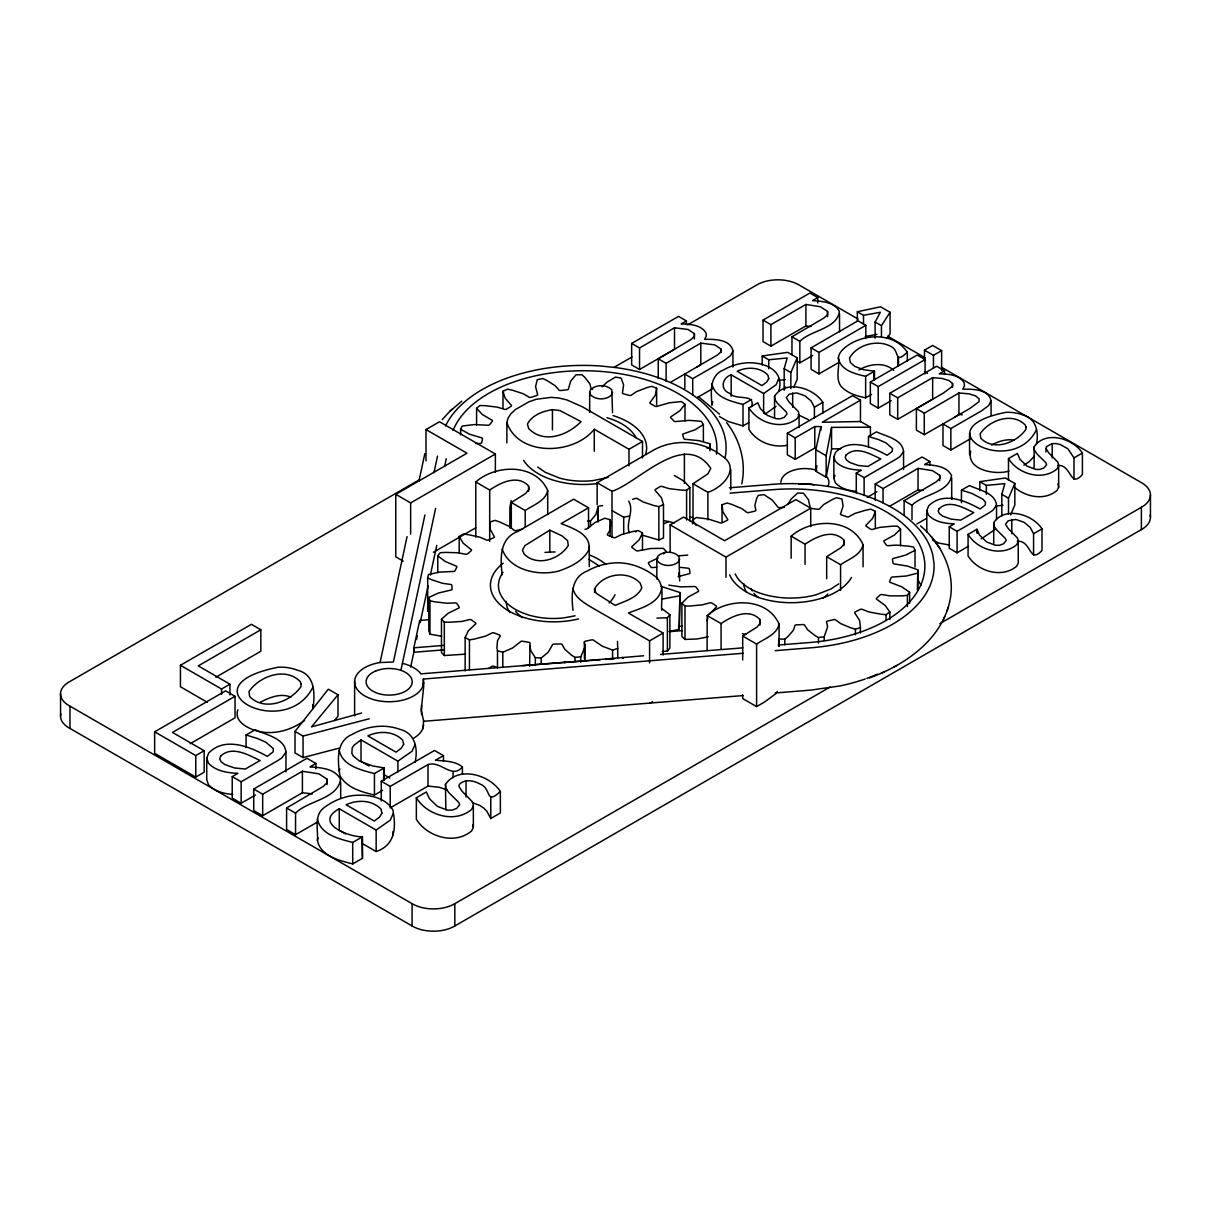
<?xml version="1.0" encoding="UTF-8"?>
<svg xmlns="http://www.w3.org/2000/svg" width="1211" height="1211" viewBox="0 0 1211 1211"><rect width="100%" height="100%" fill="white"/><g stroke="black" fill="none" stroke-linecap="round" stroke-linejoin="round"><path stroke-width="1.5" d="M567.671 661.993L563.978 662.523L643.586 655.772M617.489 641.391L617.731 648.445L612.584 650.08L602.367 646.22L593.89 640.468A1.816 1.044 0 0 0 591.528 639.908L585.624 641.149A1.816 1.044 0 0 0 584.429 642.451L585.019 646.886L580.765 656.756L580.765 662.311M674.512 327.787L674.512 349.283L639.544 369.476L631.658 364.935L631.658 343.424L639.544 347.981L674.512 327.787L687.984 329.483L694.403 333.646L694.312 336.461L691.057 339.549L658.254 358.774L658.254 378.483M658.254 358.774L666.126 363.33L700.806 343.122L714.687 344.878L720.984 348.995L720.893 351.811L717.654 354.899L671 382.025M932.652 377.65L932.652 399.146L897.684 419.339L889.797 414.798L889.797 393.287L897.684 397.844L932.652 377.65L942.173 378.453L949.136 380.632L952.542 383.509L952.452 386.324L943.475 393L916.394 408.637L916.394 430.147L924.265 434.688L970.072 408.349L979.033 401.674L979.124 398.858L975.733 395.982L969.012 393.832L958.945 392.985L924.265 413.193L916.394 408.637M529.631 666.126L530.009 643.525A1.816 1.044 0 0 0 528.662 642.269L522.622 641.255A1.816 1.044 0 0 0 520.321 641.906L512.556 647.991L502.807 652.245L497.479 650.807L496.934 647.809L497.524 640.634L499.976 636.426A1.816 1.044 0 0 0 499.371 634.988L494.164 632.959A1.816 1.044 0 0 0 491.636 633.171L485.778 636.047L474.47 639.045L469.444 639.862L465.145 637.546L468.354 630.734L475.212 624.316A1.816 1.044 0 0 0 475.408 622.832L471.548 619.971A1.816 1.044 0 0 0 469.02 619.729L461.906 621.425L449.553 622.242L444.331 622.136L441.485 619.169L448.191 613.266L458.152 608.376A1.816 1.044 0 0 0 459.12 607.014L456.971 603.608A1.816 1.044 0 0 0 454.715 602.911L447.041 603.26L434.84 601.837L429.95 600.807L428.83 597.462L438.352 593.057L450.447 590.181A1.816 1.044 0 0 0 452.097 589.046L451.885 585.428A1.816 1.044 0 0 0 450.098 584.368L442.62 583.324L431.782 579.797L427.68 577.935L428.391 574.574L439.82 572.076L452.869 571.486A1.816 1.044 0 0 0 455.033 570.714L456.774 567.232A1.816 1.044 0 0 0 455.654 565.9L445.133 561.42L437.761 555.788L440.244 552.716L445.436 552.398L457.864 552.746L465.16 554.154A1.816 1.044 0 0 0 467.643 553.805L471.155 550.793A1.816 1.044 0 0 0 470.791 549.34L463.207 543.194L459.196 536.534L463.207 534.051L468.309 534.672L479.95 537.215L486.141 539.864A1.816 1.044 0 0 0 488.684 539.97L493.634 537.745A1.816 1.044 0 0 0 494.073 536.291L490.137 529.086L489.895 522.032L495.042 520.382L499.568 521.896L509.271 526.391L513.736 530.009A1.816 1.044 0 0 0 516.098 530.569L522.002 529.328A1.816 1.044 0 0 0 522.804 529.04M602.594 505.638L599.506 505.986A1.816 1.044 0 0 0 597.977 507.167L595.812 514.614L590.484 520.957L590.484 526.528M602.094 386.778L606.999 382.192L615.46 377.105L621.107 378.044L623.604 384.947L622.545 392.47A1.816 1.044 0 0 0 623.529 393.832L629.22 395.376A1.816 1.044 0 0 0 631.673 394.937L636.668 391.562L647.037 387.581L651.76 386.324L656.634 388.216L655.318 395.225L650.277 402.203A1.816 1.044 0 0 0 650.489 403.672L655.075 406.154A1.816 1.044 0 0 0 657.634 406.169L669.35 402.794L681.369 401.552L684.987 404.232L684.987 420.928M413.799 738.089A34.574 19.966 0 0 0 422.624 729.113L423.699 721.075L421.171 710.433L423.699 686.592L423.366 679.038L743.236 653.259M917.378 589.908L917.817 569.836L907.463 566.082L894.868 564.054A1.816 1.044 0 0 1 893.007 563.039L892.477 559.421A1.816 1.044 0 0 1 894.036 558.256L905.873 555.032L915.016 550.354L913.624 547.069L908.644 546.161L896.337 545.086L888.707 545.646A1.816 1.044 0 0 1 886.376 545.026L883.954 541.68A1.816 1.044 0 0 1 884.802 540.288L894.339 535.126L900.53 529.04L897.442 526.149L892.219 526.195L879.943 527.36L872.98 529.268A1.816 1.044 0 0 1 870.452 529.086L866.349 526.331A1.816 1.044 0 0 1 866.41 524.863L872.722 518.247L875.341 511.36L870.86 509.165L865.91 510.134L854.875 513.434L849.259 516.476A1.816 1.044 0 0 1 846.761 516.764L841.388 514.872A1.816 1.044 0 0 1 840.661 513.464L843.113 506.047L841.933 499.023L836.483 497.736L832.305 499.537L823.571 504.654L819.862 508.544A1.816 1.044 0 0 1 817.622 509.271L811.506 508.438A1.816 1.044 0 0 1 810.068 507.212L808.433 499.719L803.544 493.255L797.686 493.013L791.192 498.977L788.028 504.048M741.737 483.976C746.476 462.481 740.042 439.76 726.615 422.624M424.91 514.963L393.408 662.008L379.951 662.553A34.574 19.966 0 0 0 364.92 696.022A34.574 19.966 0 0 0 422.624 686.804L423.699 682.504M573.015 610.329C571.259 595.585 570.79 577.314 587.29 571.002C596.236 565.915 606.348 563.115 616.626 562.812C629.992 562.6 643.056 567.459 653.743 575.331C665.762 582.991 660.873 598.552 661.69 610.268M597.129 504.775L597.129 482.72L650.882 451.688C672.695 437.928 701.865 439.956 721.968 455.957C741.147 468.006 722.861 487.624 707.875 492.332L693.01 483.749L693.01 522.35M423.35 684.76L423.366 679.038M661.69 588.213C659.359 603.668 640.695 608.119 628.388 613.023L663.098 633.065L663.098 655.121M814.791 426.544L814.791 448.04L795.218 459.347L787.332 454.806L787.332 433.311L795.218 437.852L814.791 426.544L820.922 426.59L815.805 449.75L815.805 471.246L826.159 477.225L826.159 455.73L831.563 427.377L870.406 427.18L870.406 436.142M826.159 477.225L831.563 448.872L831.563 427.377M502.187 574.801C500.234 558.438 499.386 538.229 517.869 531.417L573.666 499.204L588.531 507.787L588.531 528.011M380.178 662.114L407.063 536.64M418.915 481.282L424.849 453.595M433.977 472.684L437.519 456.138M400.902 670.349L435.612 508.363M444.679 466.084L446.269 458.666M443.544 649.868L413.844 652.26L413.844 647.809L419.702 620.456L429.072 619.699M410.696 666.989L414.298 650.156M416.584 639.499L417.371 635.851M420.202 622.59L428.089 585.821M430.374 575.104L436.747 545.389M669.471 631.476L679.22 629.296L679.946 592.542L661.312 586.427M679.22 629.296L679.946 592.542M869.513 677.903C905.919 664.824 943.641 638.364 950.484 597.629C954.873 570.381 940.902 543.179 920.436 525.846M588.531 507.787L561.177 523.591C572.182 528.026 593.299 534.868 588.319 550.96C581.946 561.541 569.957 567.232 558.649 571.062C538.834 576.315 509.392 570.381 502.187 549.067M393.348 813.292L390.275 820.135L376.152 830.05L339.262 808.751C313.165 822.935 348.344 837.089 362.467 836.786L362.467 858.296L352.704 863.927C339.383 860.476 320.431 856.132 317.433 840.464C318.266 829.263 313.482 814.322 325.002 806.995C332.707 801.304 341.699 797.428 351.145 795.809C365.752 793.765 384.689 796.217 392.894 809.977C396.3 827.779 395.18 845.096 376.152 851.545L361.711 843.219M317.433 840.464L318.024 837.755M382.585 790.344L374.441 795.037C361.68 791.933 346.694 787.983 339.913 775.615C337.672 760.871 335.583 740.996 352.522 734.26C366.661 726.116 384.371 723.633 399.842 729.34C415.146 732.973 418.219 748.655 415.101 762.324M339.186 771.574L339.776 768.864M712.749 401.689L711.962 405.261C711.084 392.455 708.95 375.592 723.709 369.839C731.096 365.631 739.421 363.149 747.929 362.785C764.852 362.256 784.985 370.384 778.779 391.32M422.624 729.113L423.699 724.98M815.805 471.246L816.986 465.902M871.542 394.392L865.638 397.798C856.586 395.997 847.049 393.151 840.752 385.961C835.151 377.817 840.01 366.948 838.345 357.866C838.784 353.415 841.993 350.055 845.263 347.315C862.974 333.297 893.779 331.769 907.327 352.234L907.327 361.181M415.101 744.402L412.028 751.244L397.889 761.159L361.014 739.86L353.975 745.28L352.159 748.004L351.886 753.484L353.355 756.103L359.485 761.053L372.776 765.973L384.22 767.91L384.22 780.444M778.779 378.786L776.069 384.795L763.626 393.53L731.172 374.789C721.923 377.741 719.743 389.836 729.839 393.424C735.894 400.826 755.679 392.939 751.592 406.624M506.864 442.923L506.864 422.7L507.999 418.219L510.83 413.859L515.326 409.621L528.798 401.855L536.201 399.282L551.247 397.359L558.922 398.041L566.703 399.857L582.582 406.896L642.496 441.485L642.496 458.03M511.163 500.552L509.846 507.56L509.846 527.966M475.787 537.109L475.787 481.978C496.01 464.025 535.837 463.435 547.705 490.531C545.48 501.082 533.218 504.972 525.211 510.512L511.314 502.489L511.314 528.208M707.088 650.534L707.179 615.551C727.387 597.613 767.214 597.023 779.097 624.104C776.856 634.67 764.595 638.56 756.603 644.085L742.691 636.063L742.691 659.965M791.146 558.226L791.146 536.17C811.37 518.232 851.197 517.642 863.065 544.723C860.839 555.274 848.563 559.164 840.57 564.704L826.674 556.682L826.674 578.737M785.182 386.627L784.183 390.184L784.183 368.689L787.165 358.002L768.713 359.743L762.203 355.989L762.203 364.95M1001.83 515.841L1001.83 494.345L1004.812 483.658L986.36 485.414L979.85 481.66L979.85 490.606M707.088 620.849L707.92 617.867M312.953 687.106C284.933 742.994 180.197 686.501 278.394 667.185A30.003 17.317 0 0 1 297.497 670.228C315.299 674.527 315.072 693.918 312.953 708.602L312.665 704.726M1036.434 429.844C1011.775 479.011 919.618 429.315 1006.023 412.315A26.4 15.243 0 0 1 1022.841 414.979C1036.222 418.31 1038.977 432.221 1036.434 444.18M237.856 709.737C233.526 721.892 248.906 728.977 258.397 731.383C274.488 735.016 291.488 730.051 304.582 720.454M1008.96 471.109C995.351 475.272 965.969 470.171 970.738 451.158M315.904 768.849L315.904 763.475L310.001 766.881C320.703 767.683 334.917 768.41 340.503 779.309C337.93 799.093 307.337 800.698 295.56 813.187L286.598 808.009L286.598 829.505L295.56 834.682L317.554 821.981M817.758 302.977L817.758 297.603L812.551 300.616C821.966 301.312 834.485 301.963 839.39 311.56C837.134 328.953 810.204 330.361 799.85 341.366L791.964 336.809L791.964 354.717M929.912 465.115L929.912 461.527L924.704 464.54C934.135 465.236 946.639 465.887 951.543 475.484C949.288 492.877 922.358 494.3 912.004 505.29L904.117 500.733L904.117 515.069M629.236 532.795C625.663 522.516 634.186 511.193 628.978 501.642A1.816 1.044 0 0 1 628.797 501.112M589.666 412.436L589.666 392.213L590.544 389.715C596.084 384.326 606.363 384.235 611.797 389.821L612.524 412.633M656.831 579.025L656.831 558.801L657.709 556.303C663.234 550.914 673.513 550.823 678.947 556.409L679.674 581.068M1045.865 451.945L1046.486 446.617L1052.223 443.635L1056.28 443.604L1060.503 444.619L1067.92 448.827L1073.99 457.894L1082.407 453.02C1072.916 438.291 1045.29 430.117 1034.118 446.814L1034.118 468.309M585.004 529.207A1.816 1.044 0 0 0 587.29 528.556L595.07 522.486L604.819 518.232L610.132 519.67L610.677 522.668L610.102 529.843L607.65 534.051A1.816 1.044 0 0 0 608.255 535.489L613.462 537.517A1.816 1.044 0 0 0 615.99 537.306L621.848 534.429L633.156 531.432L638.182 530.615L642.481 532.931L639.272 539.728L632.414 546.161A1.816 1.044 0 0 0 632.218 547.644L636.078 550.49A1.816 1.044 0 0 0 638.606 550.748L651.079 548.477L663.295 548.341L666.141 551.308L663.522 553.911M612.524 392.425L611.555 394.953C606.045 400.296 595.857 400.175 590.438 394.741L589.666 392.213M679.674 558.998L678.705 561.526C673.21 566.884 663.022 566.763 657.603 561.329L656.831 558.801M232.709 794.461C223.884 793.75 214.665 791.358 208.443 784.667L206.733 779.657L206.733 758.162L208.716 753.06C224.898 736.227 250.268 746.778 267.253 756.391L273.096 751.925L273.398 748.67L265.92 742.252L257.701 738.589L246.09 734.986L246.09 747.535M856.692 491.378C848.926 490.773 840.812 488.654 835.348 482.765L833.834 478.36L833.834 456.865L835.575 452.369C849.819 437.565 872.147 446.844 887.088 455.306L892.235 451.385L892.507 448.509L885.922 442.863L878.686 439.638L868.469 436.475L868.469 447.222M833.834 478.36L835 475.363M926.809 532.038L926.809 510.542L928.549 506.047C942.794 491.242 965.122 500.521 980.062 508.983L985.209 505.063L985.482 502.187L983.06 499.31L971.661 493.316L961.443 490.152L961.443 502.686M943.218 620.183L944.671 616.611M946.957 610.874L948.44 607.211M790.844 388.655L790.844 372.534L797.186 357.835L787.665 352.34L762.203 355.989M793.659 387.505L797.186 379.331L797.186 357.835M1008.506 514.312L1008.506 498.19L1014.833 483.492L1005.312 477.997L979.85 481.66M1010.61 514.796L1014.833 504.987L1014.833 483.492M246.09 734.986L255.203 729.733C265.784 734.82 284.721 738.089 285.963 752.167L281.815 757.874L277.546 760.75L241.14 781.761L232.224 776.614L232.224 798.11L241.14 803.256L255.385 795.037M868.469 436.475L876.492 431.858C885.801 436.323 902.452 439.199 903.557 451.582L899.909 456.608L896.155 459.136L864.109 477.634L856.268 473.107L856.268 492.816M961.443 490.152L969.451 485.535C978.776 490.001 995.427 492.877 996.532 505.259L992.884 510.285L989.13 512.813L957.084 531.311L949.242 526.785L949.242 548.28L957.084 552.806L968.3 546.343M460.634 434.855L460.634 429.284L462.254 426.03L474.212 424.592L487.261 425.197A1.816 1.044 0 0 0 489.622 424.622L492.271 421.337A1.816 1.044 0 0 0 491.515 419.929L482.356 414.54L476.589 408.334L479.889 405.518L485.096 405.67L497.282 407.123L504.094 409.182A1.816 1.044 0 0 0 506.652 409.061L510.936 406.412A1.816 1.044 0 0 0 510.981 404.943L505.138 398.177L502.989 391.244L507.621 389.155L512.495 390.23L523.303 393.787L528.692 396.966A1.816 1.044 0 0 0 531.175 397.299L536.67 395.543A1.816 1.044 0 0 0 537.502 394.15L535.565 386.672L537.245 379.694L542.77 378.528L546.827 380.436L555.198 385.734L558.619 389.715A1.816 1.044 0 0 0 560.814 390.487L566.975 389.806A1.816 1.044 0 0 0 568.504 388.61L570.669 381.162L575.997 374.82L581.87 374.714L584.716 377.226L589.833 383.781L590.968 388.171A1.816 1.044 0 0 0 592.633 389.291M500.355 791.479C485.066 805.754 491.833 788.225 479.995 784.032C473.864 780.565 465.085 778.718 459.529 784.213L458.818 786.181L461.936 791.101L472.593 802.045L473.35 805.89L471.533 809.508C454.852 823.677 427.211 815.472 416.342 797.777L426.393 791.979L429.39 798.67L437.443 806.39L447.404 810.114L452.142 810.144L456.608 808.433L459.68 804.649L458.757 802.393L448.887 792.69L445.86 788.361L445.481 784.425C458.167 765.458 489.547 774.737 500.355 791.479L500.355 812.975L490.773 818.515L486.928 811.34L483.885 808.221L479.995 805.527L472.26 802.666M473.35 805.89L473.35 827.385L471.533 831.018C454.852 845.172 427.211 836.968 416.342 819.287L416.342 797.777M822.844 402.34L814.413 407.199L811.037 400.902L804.937 395.77L796.717 392.924L789.088 394.226L786.302 397.677L789.042 401.991L798.412 411.634L799.093 415.01L797.489 418.204C782.806 430.662 758.48 423.441 748.913 407.88L757.768 402.779L760.402 408.652L767.486 415.464L776.251 418.734L780.429 418.764L784.35 417.25L787.059 413.92L786.242 411.937L777.553 403.399L774.904 399.585L774.556 396.133C785.727 379.437 813.353 387.596 822.844 402.34L822.844 413.087M1042.005 528.874L1033.573 533.733L1030.198 527.421L1024.097 522.304L1015.878 519.443L1008.248 520.76L1005.463 524.212L1008.203 528.526L1017.573 538.168L1018.254 541.544L1016.65 544.738C1001.966 557.196 977.64 549.976 968.073 534.414L976.929 529.298L979.563 535.186L986.647 541.983L995.412 545.253L999.59 545.298L1003.51 543.784L1006.22 540.454L1005.402 538.471L996.714 529.934L994.064 526.119L993.716 522.652C1004.888 505.971 1032.499 514.13 1042.005 528.874L1042.005 550.369C1029.138 564.826 1031.439 539.924 1017.285 541.287M1045.865 448.358L1048.605 452.687L1057.975 462.314L1058.656 465.705L1057.052 468.899C1042.368 481.357 1018.042 474.137 1008.475 458.575L1017.331 453.459L1019.965 459.347L1027.064 466.144L1035.829 469.414L1039.992 469.459L1043.912 467.946L1046.622 464.615L1045.804 462.632L1037.116 454.095L1034.466 450.28L1034.118 446.814M1058.656 465.705L1058.656 487.2L1057.052 490.394C1044.624 501.203 1024.96 497.025 1013.668 486.519M686.38 324.518L686.38 320.93L681.188 323.942C689.846 324.23 700.927 324.563 705.998 332.934L706.316 336.007L704.666 339.337C714.248 339.216 730.49 339.141 732.943 350.918L730.521 355.671L723.542 360.893L692.722 378.68L684.836 374.123L684.836 388.459M944.519 374.381L944.519 370.808L939.327 373.805C947.986 374.093 959.067 374.426 964.138 382.797L964.456 385.87L962.806 389.2C972.388 389.079 988.63 389.003 991.082 400.78L988.66 405.534L981.682 410.756L950.862 428.543L942.975 424.001L942.975 445.497L950.862 450.038L970.329 438.806M875.114 338.141L875.114 322.02L880.321 312.287L863.504 315.314L857.343 311.742L857.343 320.703M824.191 640.483L824.191 636.774L827.613 626.798L826.629 622.378A1.816 1.044 0 0 1 827.718 621.046L833.501 619.638A1.816 1.044 0 0 1 835.923 620.138L840.676 623.62L850.758 627.843L855.405 629.22L860.4 627.434L859.568 620.395L855.027 613.311A1.816 1.044 0 0 1 855.329 611.843L860.098 609.481A1.816 1.044 0 0 1 862.656 609.511L869.044 611.979L880.897 614.189L886.043 614.673L889.843 612.085L885.271 605.545L877.173 599.612A1.816 1.044 0 0 1 876.688 598.158L879.943 595.07A1.816 1.044 0 0 1 882.395 594.646L889.797 595.857L902.24 595.842L907.402 595.373L909.628 592.24L901.786 586.835L890.902 582.642A1.816 1.044 0 0 1 889.661 581.356L891.099 577.814A1.816 1.044 0 0 1 893.203 576.981L906.191 576.042L917.378 573.212M594.586 588.803C603.426 573.469 627.843 569.806 640.21 583.187L641.83 587.819C637.289 598.143 624.664 601.11 615.188 605.409L596.084 593.193L594.586 588.803L594.586 592.482M881.457 336.416L881.457 325.668L890.055 312.287L880.533 306.792L857.343 311.742M887.179 338.247L890.055 333.782L890.055 312.287M684.987 404.232L679.976 410.665L671.454 416.402A1.816 1.044 0 0 0 670.864 417.84L673.906 421.004A1.816 1.044 0 0 0 676.328 421.489L689.271 420.368L701.366 421.337L703.379 424.531L703.379 441.228M709.722 613.962L716.019 607.347A1.816 1.044 0 0 0 716.079 605.863L711.992 603.123A1.816 1.044 0 0 0 709.449 602.942L702.486 604.834L690.209 606L684.987 606.045L681.899 603.154L688.09 597.084L697.627 591.907A1.816 1.044 0 0 0 698.475 590.514L696.053 587.168A1.816 1.044 0 0 0 693.736 586.548L680.658 586.851L668.805 585.14M1034.542 456.002L1029.078 461.754L1023.87 465.175M777.235 691.466L775.418 693.979L764.595 701.971L756.603 706.588L742.691 698.565L742.691 694.887M338.808 748.231L303.053 757.571L295 752.924L295 731.414L328.317 689.195L337.99 694.766L337.99 716.276L334.539 720.469M662.19 651.473L667.382 651.155L667.382 617.761L669.865 614.688L662.493 609.057M667.382 651.155L669.865 648.082L669.865 614.688M337.99 694.766L311.499 726.903L361.635 713.022M442.197 419.611L449.856 411.301L461.709 401.189M995.336 529.283L981.122 538.94M642.496 441.485L628.978 449.281L594.268 429.239C573.757 455.139 518.702 456.774 506.864 422.7M776.069 406.29L765.064 414.192M643.177 535.383L658.86 540.03L663.492 537.941L663.492 504.548L661.342 497.6L655.499 490.849A1.816 1.044 0 0 1 655.545 489.365L659.828 486.716A1.816 1.044 0 0 1 662.372 486.595L669.199 488.654L681.384 490.107L686.592 490.273L689.892 487.458L684.124 481.236L674.966 475.847A1.816 1.044 0 0 1 674.27 475.484M449.856 411.301L452.778 408.818M778.885 646.356L778.885 638.939L784.758 639.196L787.771 636.729L793.341 630.31L794.779 625.951A1.816 1.044 0 0 1 796.52 624.861L802.772 624.573A1.816 1.044 0 0 1 804.815 625.466L807.465 629.629L814.806 635.442L818.485 637.576L824.191 636.774M529.631 645.72L531.008 651.049L535.338 657.649L541.166 658.057L548.159 652.275L552.307 645.115A1.816 1.044 0 0 1 554.138 644.085L560.421 643.964A1.816 1.044 0 0 1 562.373 644.918L564.674 649.157L571.501 655.151L574.998 657.391L580.765 656.756M838.739 583.853L830.943 588.985L816.123 594.768A59.854 34.559 0 0 1 780.853 597.598C765.852 595.963 749.912 591.649 739.3 580.251A53.269 30.744 0 0 1 735.259 573.984M703.379 424.531L695.159 429.738L683.988 433.674A1.816 1.044 0 0 0 682.671 434.946L683.867 438.503A1.816 1.044 0 0 0 685.91 439.381L698.808 440.637L709.797 443.71L709.994 450.81M692.586 523.833L692.586 520.125L696.386 517.521L708.314 519.05L719.773 522.683A1.816 1.044 0 0 0 722.331 522.728L727.1 520.352A1.816 1.044 0 0 0 727.402 518.898L722.861 511.814L722.028 504.775L727.024 502.989L731.671 504.366L741.753 508.575L746.506 512.071A1.816 1.044 0 0 0 748.928 512.556L754.71 511.163A1.816 1.044 0 0 0 755.8 509.816L754.831 505.411L756.693 498.311L758.237 495.435L763.959 494.618L772.058 499.901L777.629 506.743A1.816 1.044 0 0 0 779.657 507.636L784.35 507.409M962.306 414.752L958.945 414.48L955.101 416.902M658.209 557.983L649.474 562.101A1.816 1.044 0 0 0 648.506 563.463L650.655 566.869A1.816 1.044 0 0 0 652.911 567.565L656.695 567.202M696.961 367.039L700.806 364.617L700.806 343.122M426 460.801L426 429.557L439.517 421.746L495.375 454.004L495.375 472.381M631.658 343.424L678.508 316.389L686.38 320.93M418.976 479.98L69.966 681.475A28.928 16.697 0 0 0 69.966 706.149L69.966 728.432L412.103 925.976A29.76 17.181 0 0 0 454.821 925.976L1141.383 529.585A29.669 17.136 0 0 0 1150.178 514.978M613.962 367.402L631.991 357.003M687.697 324.836L756.527 285.1A29.488 17.015 0 0 1 799.23 285.1L858.175 319.129M403.202 561.117L395.77 556.833L395.77 494.33L466.977 453.217L426 429.557M395.77 494.33L410.635 502.913L495.375 454.004M810.976 326.546L805.89 325.956L770.907 346.149L763.021 341.593L763.021 320.098L809.871 293.062L817.758 297.603M207.338 702.304L180.439 686.773L180.439 665.278L251.404 624.316L260.834 629.765L260.834 651.261L215.906 677.191M763.021 320.098L770.907 324.654L805.89 304.461L820.331 306.716L827.552 311.424L827.613 314.482L824.343 317.751L791.964 336.809M475.787 481.978L489.683 490.001C500.597 482.629 517.536 474.212 528.556 485.929L528.98 489.456L525.513 493.573L511.314 502.489M260.834 629.765L198.271 665.883L229.954 684.185L229.954 694.932M697.581 397.375L712.189 388.943M433.447 552.246L475.817 527.784M838.345 362.71L818.969 373.896L811.082 369.34L811.082 347.845L857.933 320.809L865.804 325.35L865.804 337.899M180.439 665.278L221.568 689.029L229.954 684.185M235.04 696.31L172.477 732.428L204.159 750.729L204.159 772.224L195.773 777.068L154.645 753.333L154.645 731.822L225.609 690.86L235.04 696.31L235.04 717.805L190.112 743.736M796.687 361.029L799.85 362.861L812.642 355.474M811.082 347.845L818.969 352.401L865.804 325.35M711.962 383.766C714.611 397.556 731.277 401.386 742.994 404.413L751.592 399.448M597.129 482.72L612.009 491.303C638.515 482.765 684.412 429.451 710.766 468.339L707.935 473.849L693.01 483.749M549.824 530.146L524.953 545.571L522.425 550.233L524.196 554.108C537.124 566.96 559.497 559.452 568.292 545.48L567.565 540.575L561.98 535.852L549.824 530.146L549.824 552.201M719.364 416.478L728.099 421.473L742.994 425.924L748.731 422.609M154.645 731.822L195.773 755.573L204.159 750.729M838.345 357.866C840.267 370.278 855.133 374.002 865.638 376.303L874.493 371.187L874.493 380.148M874.493 371.187L863.761 369.733L854.83 366.418L850.304 362.467L849.501 357.987C857.131 344.817 876.446 339.322 890.13 346.028C900.424 350.009 893.43 365.283 907.327 352.234M924.477 360.923L924.477 350.176L932.652 345.453L941.628 350.63L941.628 370.339M891.145 400.644L878.217 408.107L870.346 403.551L870.346 382.055L917.181 355.02L925.068 359.561L925.068 373.896M787.332 433.311L852.574 395.634L860.461 400.175L860.461 421.685M870.346 382.055L878.217 386.612L925.068 359.561M924.477 350.176L933.454 355.353L941.628 350.63M860.461 400.175L822.254 422.245L860.597 421.519L870.406 427.18M889.797 393.287L936.648 366.252L944.519 370.808M232.224 776.614L237.901 773.345C227.441 772.815 215.936 771.271 208.443 763.172L206.733 758.162M670.137 552.443L670.137 524.863L683.655 517.067L724.632 540.727L795.854 499.613L810.719 508.196L810.719 526.573M312.347 793.886L302.417 792.751L262.681 815.699L253.72 810.522L253.72 789.027L306.958 758.298L315.904 763.475M253.72 789.027L262.681 794.204L302.417 771.256L318.841 773.814L327.046 779.157L327.106 782.639L323.398 786.363L286.598 808.009M856.268 473.107L861.263 470.231C852.06 469.762 841.933 468.4 835.348 461.27L833.834 456.865M670.137 524.863L725.995 557.121L810.719 508.196M875.19 500.158L875.19 484.022L922.025 456.986L929.912 461.527M339.186 750.078C342.183 765.746 361.135 770.105 374.441 773.541L384.22 767.91M867.318 497.282L876.931 491.742M875.19 484.022L883.061 488.578L918.044 468.385L932.485 470.64L939.706 475.348L939.766 478.406L936.497 481.675L904.117 500.733M381.253 800.925L381.253 781.216L434.492 750.487L443.453 755.664L443.453 761.038M791.146 536.17L805.043 544.193C815.957 536.821 832.896 528.405 843.9 540.121L844.324 543.648L840.873 547.766L826.674 556.682M381.253 781.216L390.214 786.393L428.013 764.58C441.198 760.432 451.779 779.581 462.42 766.941C454.942 760.75 444.619 761.204 435.536 760.22L443.453 755.664M573.015 588.274C574.453 596.993 582.839 601.912 589.666 606.287L649.58 640.876L663.098 633.065M889.434 506.41L918.044 489.88L923.145 490.47M446.874 789.905L439.442 787.286L428.013 786.075L390.214 807.888L390.214 786.393M707.179 615.551L721.075 623.574C731.974 616.217 748.913 607.786 759.933 619.517L760.357 623.029L756.905 627.162L742.691 636.063M317.433 818.969C320.431 834.636 339.383 838.981 352.704 842.432L362.467 836.786M916.803 524.015L926.4 518.475M949.242 526.785L954.238 523.909C945.019 523.44 934.907 522.077 928.322 514.947L926.809 510.542M649.58 703.364L652.593 701.638M1057.687 465.448C1071.856 464.085 1069.54 488.987 1082.407 474.515L1082.407 453.02M69.966 706.149L412.103 903.678A29.76 17.181 0 0 0 454.821 903.678L830.05 687.046M939.827 623.65L1141.383 507.303A29.669 17.136 0 0 0 1141.383 482.629L941.658 367.327M488.956 668.139L491.636 666.565A1.816 1.044 0 0 1 494.164 666.353L497.63 667.7M882.213 672.786L884.863 671.454M893.915 666.913L896.897 665.429M664.339 523.576L668.987 521.381M260.365 702.213C269.463 697.491 280.74 692.843 290.867 697.142M991.612 445.027C998.5 441.349 1006.508 438.654 1014.364 440.244M858.856 369.945C869.316 363.966 884.151 361.589 893.779 370.369M632.551 499.356L635.306 498.478A1.816 1.044 0 0 1 637.788 498.826L643.177 501.99L653.985 505.547L658.86 506.637L663.492 504.548M707.088 448.191L709.994 447.101M678.099 576.603L688.393 573.953A1.816 1.044 0 0 0 689.952 572.773L689.422 569.17A1.816 1.044 0 0 0 687.56 568.156L679.992 567.323M608.043 477.422L593.481 480.51A53.269 30.744 0 0 1 559.543 478.088L545.253 472.29L537.714 467.068M708.223 636.835L697.173 638.954L684.987 639.438L681.899 636.547L681.899 603.154M295 731.414L303.053 736.076L369.204 718.789M679.22 595.903L662.462 599.021M575.134 615.793L564.054 617.852A53.269 30.744 0 0 1 530.115 615.43C517.581 611.812 504.018 604.789 499.416 591.71A59.854 34.559 0 0 1 502.989 572.364M612.418 510.86L623.71 517.248L629.236 516.098M552.443 409.651C542.952 411.165 532.038 415.025 527.436 424.092L528.647 428.512C543.845 444.331 567.823 435.249 581.068 421.625L559.951 410.574L552.443 409.651L552.443 429.875M865.184 336.507L876.961 334.387M465.63 654.152L444.331 655.529L441.485 652.562L441.485 619.169M786.575 445.391C772.421 448.025 756.542 441.803 748.913 429.375L748.913 407.88M678.009 555.91L687.727 555.092M522.41 665.672L600.066 659.783M777.931 380.375L785.318 379.679M995.578 506.031L1002.965 505.335M729.416 487.791L771.468 484.415A142.868 82.484 0 0 1 932.712 554.699L933.999 563.297A142.868 82.484 0 0 1 810.976 647.794L775.222 650.67M730.082 493.119L772.739 489.683A133.649 77.156 0 0 1 923.584 555.425A133.649 77.156 0 0 1 809.69 642.526L778.113 645.039M413.844 647.809L443.544 645.402M678.478 626.465L682.217 626.163M669.123 631.673L682.217 630.628M563.993 662.296L420.853 673.861L419.854 672.589A34.574 19.966 0 0 0 404.625 663.931L402.4 663.386M660.449 654.424L742.812 647.855M423.366 721.332L743.236 695.553M775.222 692.98L810.976 690.088L839.965 685.941A142.868 82.484 0 0 0 865.229 678.947M605.591 659.374L614.794 658.678M475.984 443.559L479.813 443.438A1.816 1.044 0 0 0 481.751 442.469L482.523 438.866A1.816 1.044 0 0 0 481.039 437.671L469.444 434.174L460.634 429.284M667.382 617.761L656.937 618.094M587.547 521.018L590.484 520.957M831.563 448.872L840.812 448.827M689.513 517.036L692.934 517.43M949.666 545.056L938.782 543.073L932.727 540.242M441.637 636.244L429.95 634.201L428.83 630.855L428.83 597.462M674.451 522.895L663.567 520.518M742.313 633.61L745.946 634.458M798.125 414.752L808.358 419.642M606.938 417.704C618.458 421.034 630.401 427.044 636.275 438.049M588.864 559.346L599.339 566.052M875.114 322.02L881.457 325.668M887.633 336.143L925.295 357.881M924.477 371.671L927.475 373.397M784.183 368.689L790.844 372.534M1001.83 494.345L1008.506 498.19M815.805 449.75L826.159 455.73M369.022 765.988L361.014 761.371L361.014 739.86M383.463 774.329L389.866 778.037M345.68 833.955L339.262 830.246L339.262 808.751M362.467 858.296L361.953 836.483M698.263 396.542L719.485 414.162M696.189 525.438L692.586 520.125M939.903 548.416L931.214 536.549M918.241 580.266L920.92 585.352M1057.975 483.81L1058.656 487.2M472.835 824.827L473.35 827.385M392.894 831.473L393.348 834.788M445.86 809.856L445.481 784.425M951.543 496.979L951.695 499.356L951.695 477.861M1150.45 494.966L1150.45 517.264M1141.383 507.303L1141.383 529.585M1073.99 457.894L1073.99 479.389M1052.223 443.635L1052.223 457.955M1033.573 533.733L1033.573 555.228M1018.254 541.544L1018.254 563.039L1016.65 566.233C1001.966 578.691 977.64 571.471 968.073 555.91L968.073 534.414M1011.806 519.474L1011.806 533.809M1008.475 458.575L1008.475 480.071M996.532 505.259L996.532 519.595M993.716 522.652L993.716 544.148M991.082 400.78L991.082 415.101M986.36 485.414L986.36 494.36M977.338 529.54L977.338 533.128M976.929 529.298L976.929 532.885M969.557 433.175L969.557 454.67M958.945 392.985L958.945 414.48M957.084 531.311L957.084 552.806M952.542 383.509L952.542 387.096M950.862 428.543L950.862 450.038M939.706 475.348L939.706 480.722M933.454 355.353L933.454 367.902M924.265 413.193L924.265 434.688M918.044 468.385L918.044 489.88M917.817 569.836L917.817 590.241M915.016 550.354L915.016 567.051M912.004 505.29L912.004 519.61M909.628 592.24L909.628 603.366M907.402 595.373L907.402 606.514M903.557 451.582L903.557 469.505M900.53 529.04L900.53 545.737M898.486 357.336L898.486 366.297M898.017 357.078L898.017 366.025M897.684 397.844L897.684 419.339M889.843 612.085L889.843 619.502M886.043 614.673L886.043 620.244M883.061 488.578L883.061 502.913M878.217 386.612L878.217 408.107M875.341 511.36L875.341 528.057M874.024 370.929L874.024 379.876M865.638 376.303L865.638 397.798M864.109 477.634L864.109 495.556M863.504 315.314L863.504 324.26M863.065 544.723L863.065 566.778M860.4 627.434L860.4 632.99M855.405 629.22L855.405 634.776M843.9 540.121L843.9 545.631M840.57 564.704L840.57 590.438M839.541 313.937L839.541 331.859M827.552 311.424L827.552 316.798M820.922 426.59L820.922 430.177M818.969 352.401L818.969 373.896M818.485 637.576L818.485 643.147M814.413 407.199L814.413 417.946M805.89 304.461L805.89 325.956M805.043 544.193L805.043 564.417M799.85 341.366L799.85 362.861M799.093 415.01L799.093 427.559M795.218 437.852L795.218 459.347M792.66 392.939L792.66 407.274M784.758 639.196L784.758 644.767M779.097 624.104L779.097 646.174M774.556 396.133L774.556 417.628M770.907 324.654L770.907 346.149M768.713 359.743L768.713 368.704M763.626 393.53L763.626 413.223M759.933 619.517L759.933 625.027M756.603 644.085L756.603 706.588M742.994 404.413L742.994 425.924M732.943 350.918L732.943 367.039M731.172 374.789L731.172 396.285M730.778 469.474L730.778 489.683M725.995 557.121L725.995 577.329M722.028 504.775L722.028 521.472M720.984 348.995L720.984 352.583M721.075 623.574L721.075 649.308M709.797 443.71L709.797 449.266M707.875 492.332L707.875 519.913M694.403 333.646L694.403 339.019M692.722 378.68L692.722 394.801M689.892 487.458L689.892 520.851M686.592 490.273L686.592 519.958M684.987 606.045L684.987 639.438M684.382 453.958L684.382 483.356M678.796 573.015L678.796 576.724M666.126 363.33L666.126 381.253M658.86 506.637L658.86 540.03M656.634 388.216L656.634 404.913M649.58 640.876L649.58 662.932M642.481 532.931L642.481 549.627M639.544 347.981L639.544 369.476M628.978 449.281L628.978 465.826M623.71 517.248L623.71 533.945M617.731 648.445L617.731 657.724M612.584 650.08L612.584 659.359M612.009 491.303L612.009 537.26M610.132 519.67L610.132 536.367M598.128 508.03L598.128 521.018M597.977 507.167L597.977 522.002M594.268 429.239L594.268 451.294M589.288 546.433L589.288 566.657M585.064 644.63L585.064 661.327M584.383 641.906L584.383 658.602M574.998 657.391L574.998 661.1M547.705 490.531L547.705 514.418M541.166 658.057L541.166 663.628M535.338 657.649L535.338 665.066M528.556 485.929L528.556 491.439M525.211 510.512L525.211 527.042M502.989 391.244L502.989 407.94M502.807 652.245L502.807 667.079M497.479 650.807L497.479 667.503M490.773 797.02L490.773 818.515M489.683 490.001L489.683 541.453M476.589 408.334L476.589 425.031M469.444 639.862L469.444 669.547M466.038 780.807L466.038 796.929M465.145 637.546L465.145 670.939M462.42 766.941L462.42 774.101M459.196 536.534L459.196 553.23M454.821 903.678L454.821 925.976M453.081 772.33L453.081 777.704M444.331 622.136L444.331 655.529M437.761 555.788L437.761 572.485M429.95 600.807L429.95 634.201M428.013 764.58L428.013 786.075M427.68 577.935L427.68 611.328M421.534 705.347L421.534 714.551M412.103 903.678L412.103 925.976M410.635 502.913L410.635 534.172M397.889 761.159L397.889 771.907M383.69 767.607L383.69 780.141M376.152 830.05L376.152 851.545M374.441 773.541L374.441 795.037M354.626 680.9L354.626 715.852M352.704 842.432L352.704 863.927M340.669 782.018L340.669 798.155M327.046 779.157L327.046 784.531M303.053 736.076L303.053 757.571M302.417 771.256L302.417 792.751M295.56 813.187L295.56 834.682M285.963 752.167L285.963 771.861M262.681 794.204L262.681 815.699M241.14 781.761L241.14 803.256M221.568 689.029L221.568 694.403M195.773 755.573L195.773 777.068M60.55 693.812L60.55 716.11M69.966 728.432A28.928 16.697 0 0 1 60.822 713.809M780.913 482.417A23.993 13.851 0 0 1 816.895 470.428M825.69 475.499A23.993 13.851 0 0 1 828.082 486.005M798.7 484.264A23.993 13.851 0 0 1 814.08 484.839M510.043 612.63A47.532 27.444 0 0 1 506.289 601.428M615.021 594.737A63.381 36.587 0 0 1 609.224 603.002M578.525 618.942A63.381 36.587 0 0 1 503.837 607.74A63.381 36.587 0 0 1 503.231 563.191M589.303 554.91A63.381 36.587 0 0 1 605.772 564.281M851.409 577.556A63.381 36.587 0 0 1 788.724 602.669A63.381 36.587 0 0 1 729.643 574.801M746.476 592.073A47.532 27.444 0 0 1 743.705 583.641M613.054 415.6A63.381 36.587 0 0 1 645.645 454.276M596.902 483.628A63.381 36.587 0 0 1 523.652 460.377M635.306 531.871A1.816 1.044 0 0 1 636.199 531.72M453.05 430.465A133.649 77.156 0 0 1 603.805 371.656A133.649 77.156 0 0 1 716.443 454.155M725.026 458.015A142.868 82.484 0 0 0 615.506 367.538L600.777 366.025A142.868 82.484 0 0 0 445.542 425.909M827.824 594.056A41.492 23.948 0 0 1 822.965 598.204M758.495 597.523A41.492 23.948 0 0 1 753.908 593.284M752.213 590.968A41.492 23.948 0 0 1 750.956 588.576M544.995 552.458A53.269 30.744 0 0 1 555.107 551.989M522.471 617.625A41.492 23.948 0 0 1 515.614 611.267M877.385 674.194A142.868 82.484 0 0 1 866.819 678.387M622.575 657.528L622.969 658.178L622.575 657.528M301.145 683.973L301.039 686.455C290.822 701.82 264.286 711.78 249.678 696.552L248.966 691.663C259.139 676.207 285.645 666.474 300.237 681.642L301.145 683.973M1026.05 427.089L1025.944 429.254C1016.952 442.787 993.61 451.552 980.759 438.155L980.123 433.856C989.084 420.247 1012.396 411.679 1025.248 425.031L1026.05 427.089M220.659 756.088L219.691 758.873L221.113 761.719L224.883 764.565L234.404 767.941L245.333 769.046L260.108 760.523C248.482 755.104 232.224 745.219 220.659 756.088M846.095 455.033L845.248 457.486L846.489 459.998L849.819 462.496L858.175 465.463L867.803 466.447L880.806 458.939C870.573 454.17 856.268 445.466 846.095 455.033M939.07 508.711L938.207 511.163L939.464 513.676L942.779 516.174L951.15 519.141L960.777 520.125L973.78 512.616C963.547 507.848 949.242 499.144 939.07 508.711M403.657 744.235L401.416 748.065L396.027 752.167L367.872 735.91C378.967 730.581 393.726 730.944 402.688 740.163L403.657 744.235M381.919 813.126L379.679 816.956L374.29 821.058L346.119 804.8C357.23 799.472 371.974 799.82 380.935 809.039L381.919 813.126M768.713 378.634L766.73 381.995L761.991 385.613L737.211 371.293C746.975 366.615 759.963 366.933 767.85 375.032L768.713 378.634M375.577 671.045L373.699 671.923A23.054 13.306 0 0 0 372.08 690.724L375.667 692.586A23.054 13.306 0 0 0 400.75 693.298A23.054 13.306 0 0 0 412.088 680.37L411.695 678.993A23.054 13.306 0 0 0 409.091 675.102L407.774 673.937A23.054 13.306 0 0 0 402.657 671L400.644 670.258A23.054 13.306 0 0 0 393.893 668.775L391.516 668.548A23.054 13.306 0 0 0 379.739 669.653L375.577 671.045"/></g></svg>
